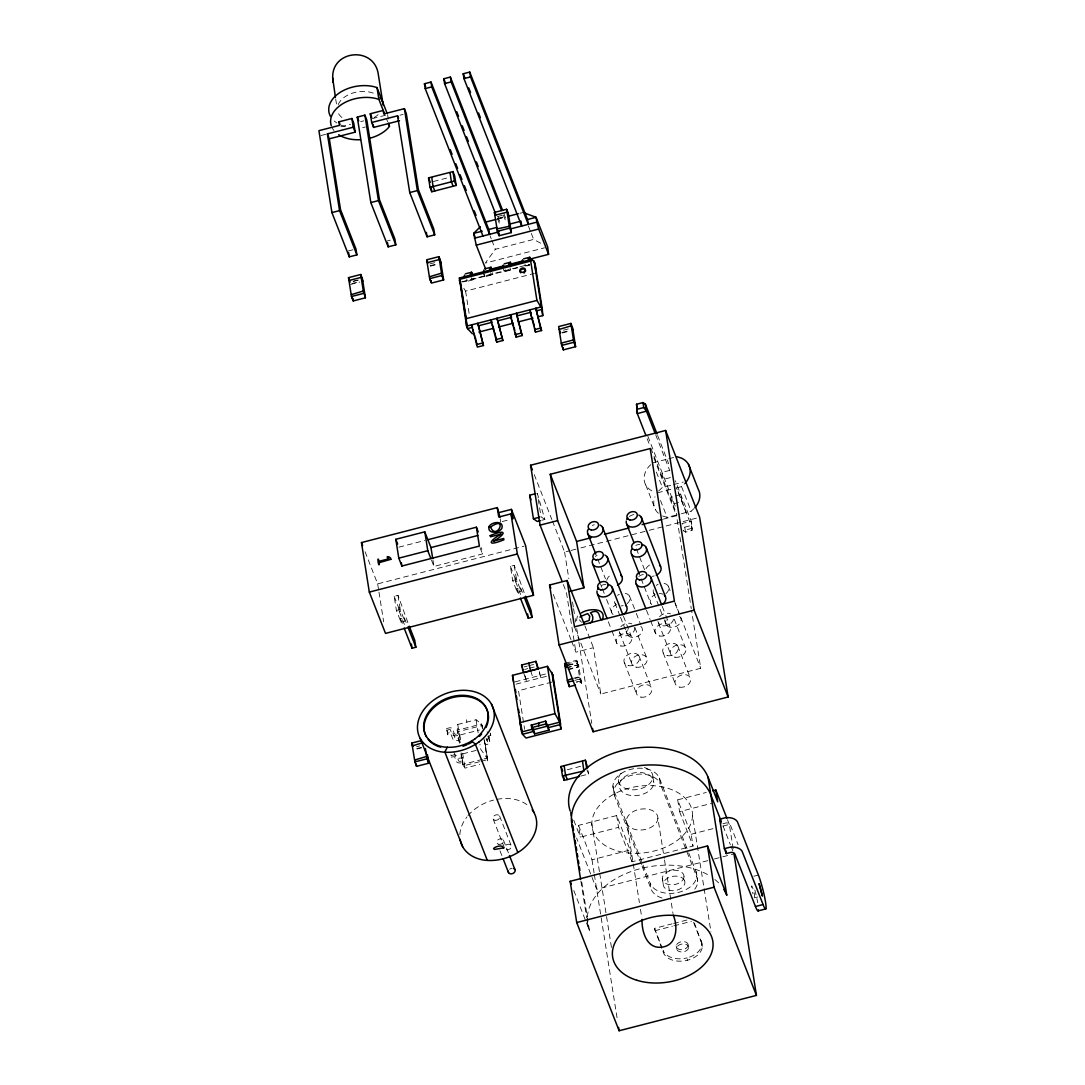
<?xml version="1.0" encoding="UTF-8"?>
<svg xmlns="http://www.w3.org/2000/svg" width="1085" height="1085" viewBox="0 0 1085 1085"><rect width="100%" height="100%" fill="white"/><g stroke="black" fill="none" stroke-linecap="round" stroke-linejoin="round"><path stroke-width="0.75" stroke-dasharray="5 3.75" d="M685.53 532.125L684.743 527.174L682.045 523.526L691.199 521.166L692.325 528.232L683.17 530.592L685.53 532.125L691.945 530.484L691.199 521.166L675.372 480.777M482.757 728.998L481.618 723.98L476.044 719.748L457.734 724.468L457.205 730.273L459.28 743.347M691.945 530.484L692.325 528.232L676.497 487.857M754.197 897.241C756.435 897.81 749.559 876.666 752.163 890.731M472.721 279.442L473.087 278.14M485.999 276.024L486.446 275.454M492.102 274.451L492.4 272.701M577.423 615.995L576.515 620.254L578.739 624.011M540.683 243.216L533.644 239.419L495.343 249.279L485.307 263.072L544.521 247.828M466.618 281.015L466.93 279.265M473.087 279.794L466.984 281.368M486.351 276.377L492.509 274.736M505.379 271.033L505.746 269.731M505.732 271.386L511.835 269.812L511.903 268.551M650.864 464.624L648.979 466.401A23.775 17.726 -21.4 0 0 652.939 491.41M658.609 490.99L662.392 487.45L672.008 484.968M686.276 512.459L676.647 487.87L681.543 486.609L685.313 483.069M681.489 513.693L691.172 511.198L694.007 508.553M486.134 739.78L486.555 739.658A3.974 2.604 -9 0 0 489.01 736.688L487.097 731.738M340.893 126.728L350.577 124.246M360.722 121.629L363.773 120.842M372.236 118.658L385.148 115.336L387.616 121.642M320.862 135.571L325.608 134.35M399.958 115.2L403.132 114.386M433.322 181.52L448.58 177.601M348.326 250.96L352.91 249.781M387.236 240.938L390.288 240.151M497.567 216.552L505.298 214.491M497.852 218.329L505.474 216.363M498.042 218.817L505.664 216.851M497.554 219.048L505.529 216.986M519.891 213.297L523.078 212.47M353.276 281.286L359.379 279.713M353.181 281.381L359.284 279.808M351.933 283.551L359.569 281.585M429.85 263.94L437.58 261.878M350.604 284.433L359.759 282.073M430.135 265.703L437.757 263.736M430.325 266.191L437.96 264.225M461.681 281.802L518.223 267.249M519.837 266.829L529.534 264.333M462.739 281.991L517.748 267.819M525.181 265.906L529.751 264.726M526.632 266.001L529.683 265.215M463.81 288.298L465.587 291.119L534.362 273.42M563.454 330.206L569.557 328.633M562.111 332.458L569.747 330.505M562.301 332.959L569.937 330.993M652.75 462.861L667.18 459.145M668.78 458.738L673.582 457.49M669.635 470.415L662.013 472.382L663.125 479.448L670.761 477.495M398.887 547.165L424.655 540.533M502.219 521.559L509.841 519.593M673.609 484.561L683.224 482.079M541.795 520.271L544.846 519.484L537.306 493.241L538.065 497.947M657.496 492.807L673.459 488.698M431.491 560.145L433.946 566.438L482.472 553.933L481.469 547.654M365.075 551.75L377.661 583.879L524.041 546.175M662.582 515.999L667.139 517.396L679.902 514.1M663.437 519.105L676.538 515.728L691.267 608.59M552.455 521.071L564.607 552.089L569.489 550.827M571.117 550.407L579.254 548.318M580.882 547.898L647.582 530.728M649.21 530.307L699.649 517.314M401.03 622.261L400.473 618.721L404.285 617.745L404.841 621.285L401.03 622.261L396.405 610.462L394.167 596.316L397.978 595.326L408.638 624.648M517.301 592.329L516.731 588.789L520.556 587.799L521.112 591.339L517.301 592.329L512.676 580.516L510.425 566.37L514.249 565.394L524.909 594.702M684.743 527.174L691.159 525.533M394.167 596.316L398.792 608.115L402.603 607.125M510.425 566.37L515.049 578.169L518.874 577.193M396.405 610.462L400.216 609.472L404.841 621.285M512.676 580.516L516.487 579.539L521.112 591.339M398.792 608.115L399.348 611.655L403.159 610.665M515.049 578.169L515.619 581.709L519.43 580.733M571.619 641.262L575.904 652.207L593.441 647.677L600.792 694.02L700.734 668.279L691.525 610.245M524.082 666.922L527.269 666.095M528.856 665.688L533.63 664.454M524.652 669.445L527.825 668.618M529.412 668.211L534.186 666.977M564.634 663.369L576.84 660.222L578.942 667.004L568.269 669.757M566.451 664.061L577.125 661.308L577.41 663.071L566.723 665.824M568.052 664.942L577.41 663.071M566.37 667.79L578.576 664.644L581.56 683.509L578.508 684.296M566.261 667.885L578.468 664.752M515.185 681.828L545.904 673.921M568.079 669.269L578.753 666.515M516.094 684.133L546.799 676.226M551.885 682.126L518.508 690.725L524.611 729.228M573.355 678.301L579.458 676.728L581.275 682.424L576.705 683.604M575.077 678.396L579.648 677.216M575.253 680.268L579.933 678.993M576.42 681.841L581.194 681.149L576.61 682.329M446.477 728.591L449.149 727.899A2.767 1.831 -9 0 1 452.499 728.93L454.33 733.609A1.587 1.044 -9 0 0 456.242 734.192L457.761 733.799L458.345 735.277L456.31 735.779A3.974 2.604 -9 0 1 452.187 734.518L450.166 729.473L447.061 730.069L446.477 728.591L447.807 734.776L450.885 734.152L452.947 739.224A3.974 2.604 -9 0 0 457.056 740.499L459.091 739.997L458.507 738.519L456.988 738.912A1.587 1.044 -9 0 1 455.076 738.329L453.245 733.65A2.767 1.831 -9 0 0 449.895 732.619L447.223 733.311M482.174 727.52L481.618 723.98L457.205 730.273L459.755 735.074L479.434 730.002M416.504 746.792L419.664 745.91M416.789 748.555L421.36 747.375M416.979 749.043L421.563 747.863M488.182 736.037L490.786 735.372L490.406 733.012M476.139 750.4L462.413 753.939L462.63 764.464L465.004 768.126L479.76 764.328M451.36 757.181L454.439 756.557L456.487 761.629A3.974 2.604 -9 0 0 460.61 762.904L462.644 762.402L462.061 760.924L460.542 761.317A1.587 1.044 -9 0 1 458.63 760.721L456.799 756.055A2.767 1.831 -9 0 0 453.449 755.024L450.777 755.702L451.36 757.181L450.98 754.821M482.459 759.351L462.63 764.464L460.813 752.99M483.991 758.957L487.043 758.171L487.952 762.226L484.547 740.729M479.475 761.738L463.2 765.929L461.125 752.854M481.103 761.317L487.613 759.649L484.534 740.201M567.292 769.753L581.017 766.213M580.99 776.033L588.626 774.066L588.124 770.933M632.012 861.761L618.531 827.34L580.38 837.172L578.508 825.373L616.66 815.554L630.141 849.975L632.012 861.761L693.044 846.056L691.172 834.256L677.691 799.835L706.294 792.47M677.691 799.835L679.563 811.634L711.34 803.442M722.895 823.759L725.431 823.095A3.96 2.604 -9 0 1 730.205 824.573L738.071 844.632M578.508 825.373L592.003 859.795L630.141 849.975M691.172 834.256L713.428 828.533M722.963 826.078L729.323 824.437L733.474 850.64M707.84 860.649L596.669 889.28L576.596 838.027M714.378 858.967L734.003 853.909M753.817 876.246L758.388 875.066M754.699 897.77L757.75 896.983M661.796 948.439L654.486 928.38L671.968 923.878M673.568 923.471L687.863 919.782M654.865 930.74L672.347 926.237M673.934 925.83L691.416 921.328M581.533 622.234L579.309 619.779M544.846 519.484L541.049 516.813L538.309 499.52M681.543 486.609L691.172 511.198M657.632 435.505L668.699 463.743M655.679 434.732L669.825 470.822M647.867 436.292L675.318 506.342M647.148 438.666L650.213 446.505M650.837 448.078L677.054 514.968M653.889 457.924L676.538 515.728M656.371 472.083L662.392 487.45M660.507 500.483L667.139 517.396M645.765 485.009L655.394 509.597M528.368 225.951L530.714 231.932M531.297 233.424L533.644 239.419M674.409 601.104L700.734 668.279M668.279 586.117L671.357 593.983M675.06 603.423L679.373 614.436M674.26 619.209L685.354 647.528M662.23 606.352L665.241 614.042M665.851 615.575L670.069 626.33M677.772 646.009L690.101 677.474M636.393 548.834L644.815 570.357M653.74 593.102L663.6 618.274M664.223 619.847L666.068 624.567M503.847 213.514L505.691 218.221M503.386 215.21L505.841 221.489M641.14 578.78L650.769 603.368M658.486 623.048L670.815 654.513M497.906 216.769L500.972 224.622M497.445 218.465L500.511 226.317M646.484 610.272L650.105 619.481M650.702 621.027L655.516 633.314M663.233 652.98L675.562 684.459M727.479 819.745L729.323 824.437M723.044 825.956L730.341 844.591M730.951 846.151L732.782 850.803M503.318 268.836L504.281 271.291M490.067 235.811L491.234 238.795M491.83 240.3L495.343 249.279M629.517 596.085L635.688 611.832M636.298 613.405L640.625 624.417M634.888 627.605L646.606 657.51M623.482 616.334L631.307 636.312M639.011 655.977L651.353 687.456M597.632 558.816L605.457 578.793M614.978 603.07L619.915 615.67M620.525 617.243L625.462 629.829M626.072 631.402L627.306 634.549M483.937 273.827L484.9 276.282M483.625 273.908L484.588 276.363M600.575 584.15L601.782 587.229M602.378 588.762L604.196 593.373M606.596 599.517L612.021 613.351M619.725 633.016L632.067 664.495M608.332 621.786L611.343 629.463M611.954 631.009L616.768 643.296M624.472 662.962L636.814 694.441M679.563 811.634L693.044 846.056M661.999 898.014A23.775 15.638 -9 0 1 651.203 889.307L650.268 883.407L613.662 789.975A23.775 15.638 -9 0 1 630.765 769.333A23.775 15.638 -9 0 1 659.436 778.189L688.107 851.386M688.717 852.946L696.041 871.621L697.696 881.535M659.436 778.189L660.372 784.089L696.977 877.521A23.775 15.638 -9 0 1 694.359 889.673M534.227 474.552L551.845 519.525M584.869 625.814L593.441 647.677M563.346 584.503L566.397 592.315L575.904 652.207M694.373 922.982L701.683 943.041A19.815 13.034 -9 0 1 687.429 960.252A19.815 13.034 -9 0 1 663.532 952.861L662.379 949.917M693.586 922.386L701.683 943.041M574.467 626.845L600.792 694.02M553.241 594.404L570.995 639.702M581.56 683.509L579.824 679.088L576.84 660.222M612.944 785.96L614.585 795.875L641.466 864.46M642.076 866.02L651.203 889.307M654.486 928.38L661.999 947.558M520.556 587.799L523.594 595.57M515.619 581.709L521.098 595.692M516.731 588.789L519.783 596.547M586.89 769.645L588.626 774.066M530.673 670.842L532.776 677.298M480.004 547.64L482.472 553.933M524.028 673.975L526.523 681.448L524.747 674.192M573.762 820.26L580.38 837.172M573.789 890.527L585.832 921.26M586.429 922.792L589.44 930.482L587.582 918.792M490.203 733.894L490.786 735.372M487.843 736.457L489.755 741.408A3.974 2.604 -9 0 1 487.301 744.378L485.28 744.907L484.697 743.428L486.229 743.049A1.587 1.044 -9 0 0 487.368 741.665L486.148 738.546M499.575 815.988L511.13 845.486M503.386 840.034L508.865 854.017M493.16 819.066L504.715 848.565M500.009 850.884L502.45 857.096M404.285 617.745L407.323 625.502M399.348 611.655L405.437 627.184M453.774 751.973L455.741 756.91A3.974 2.604 -9 0 0 459.864 758.184L461.898 757.683L461.315 756.204L459.796 756.598A1.587 1.044 -9 0 1 457.884 756.014M400.473 618.721L403.511 626.493M539.34 672.849L540.845 677.759L539.408 671.534M752.556 892.304L752.976 893.837M692.501 815.459A50.71 33.364 -9 0 1 616.348 850.599A50.71 33.364 -9 0 1 617.596 792.308A50.71 33.364 -9 0 1 692.501 815.459L703.84 886.947M704.111 888.615L710.96 931.839M701.9 944.031L702.28 946.391M684.011 876.653A10.931 7.188 -9 0 1 667.601 884.234A10.931 7.188 -9 0 1 667.872 871.662A10.931 7.188 -9 0 1 684.011 876.653L684.947 882.553A10.931 7.188 -9 0 1 668.536 890.134A10.931 7.188 -9 0 1 668.794 877.562A10.931 7.188 -9 0 1 684.947 882.553M688.256 945.116A6.076 3.987 -9 0 1 679.142 949.321A6.076 3.987 -9 0 1 679.291 942.35A6.076 3.987 -9 0 1 688.256 945.116L688.636 947.476A6.076 3.987 -9 0 1 679.522 951.681A6.076 3.987 -9 0 1 679.671 944.709A6.076 3.987 -9 0 1 688.636 947.476M701.303 940.681A19.815 13.034 -9 0 1 687.049 957.892L687.429 960.252M652.872 776.819L653.807 782.719A17.387 11.433 -9 0 1 627.7 794.762A17.387 11.433 -9 0 1 628.134 774.785A17.387 11.433 -9 0 1 653.807 782.719M657.89 818.212A15.855 10.43 -9 0 1 634.088 829.184A15.855 10.43 -9 0 1 634.481 810.97A15.855 10.43 -9 0 1 657.89 818.212L664.251 858.33M664.522 859.998L672.998 913.489M676.213 946.079L676.579 948.439M662.298 878.375L663.233 884.275M663.532 952.861L663.166 950.514A19.815 13.034 -9 0 0 687.049 957.892M626.411 820.708L639.404 902.611M640.462 909.311L641.791 917.666M618.341 779.559L619.277 785.459M616.66 815.554L618.531 827.34M564.607 552.089L568.838 578.712M572.527 601.999L573.314 606.99M573.585 608.658L574.901 616.972M575.159 618.64L575.687 621.963M576.745 628.622L578.59 640.258M578.861 641.927L591.786 723.437M581.004 680.661L581.275 682.424M510.058 267.737L510.384 269.717M591.8 823.461L599.449 871.675M599.707 873.33L611.574 948.154M592.003 859.795L594.078 872.896M594.336 874.537L617.528 1020.768M490.691 272.728L491.003 274.708M581.763 882.037L587.324 917.11M580.882 881.128L586.7 917.869M586.971 919.538L587.758 924.542M471.31 277.719L471.622 279.699M514.249 565.394L516.487 579.539M465.587 291.119L469.222 314.067M500.199 518.806L500.687 521.953M489.01 736.688L489.755 741.408M486.907 738.654L487.409 741.801M387.589 114.576L388.294 118.997M483.951 738.722L487.043 758.171L480.723 749.22L479.95 744.31M476.044 719.748L478.132 732.85M466.523 719.748L466.889 722.108M432.956 560.145L433.946 566.438M459.755 735.074L461.071 743.334M462.644 753.248L465.004 768.126M457.734 724.468L460.596 742.479M459.606 743.211L457.789 731.738L482.201 725.458L482.54 727.927M447.061 730.069L447.807 734.776M335.685 98.993L336.472 103.957M397.978 595.326L400.216 609.472M377.661 583.879L378.706 590.471M378.963 592.125L383.683 621.841M525.059 264.292L525.221 265.784M589.44 930.482A71.312 46.913 -9 0 1 587.297 918.425M587.365 916.866A71.312 46.913 -9 0 1 633.016 870.848A71.312 46.913 -9 0 1 708.885 875.351M714.893 879.528A71.312 46.913 -9 0 1 719.938 884.261M754.862 890.039A19.815 2.129 75.6 0 1 757.696 902.734M614.585 795.875A23.775 15.638 -9 0 1 631.701 775.232A23.775 15.638 -9 0 1 660.372 784.089M696.041 871.621A23.775 15.638 -9 0 1 678.939 892.277A23.775 15.638 -9 0 1 650.268 883.407M644.449 767.515A17.387 11.433 -9 0 1 649.603 783.682A17.387 11.433 -9 0 1 624.323 787.913A17.387 11.433 -9 0 1 623.577 771.001M658.364 513.273A23.775 17.726 -21.4 0 1 655.014 496.781M459.864 834.636A39.616 29.539 -21.4 0 1 466.998 816.869M467.988 815.649A39.616 29.539 -21.4 0 1 493.594 800.079M496.93 799.333A39.616 29.539 -21.4 0 1 528.965 806.304M509.652 869.221A3.567 2.658 -21.4 0 1 512.215 868.285M505.841 845.174A3.567 2.658 -21.4 0 1 510.492 844.781A3.567 2.658 -21.4 0 1 510.452 848.497A3.567 2.658 -21.4 0 1 505.8 849.528M634.779 627.523A8.083 6.022 -21.4 0 1 627.944 635.539A8.083 6.022 -21.4 0 1 619.209 631.538M620.823 626.696A8.083 6.022 -21.4 0 1 631.823 623.861M673.514 619.169A8.083 6.022 -21.4 0 1 665.688 625.774A8.083 6.022 -21.4 0 1 657.971 621.556M659.572 616.714A8.083 6.022 -21.4 0 1 670.584 613.879M625.313 593.373A8.083 6.022 -21.4 0 1 626.967 603.789M623.197 605.593A8.083 6.022 -21.4 0 1 621.149 605.905M615.982 604.331A8.083 6.022 -21.4 0 1 614.463 601.592M617.528 595.38A8.083 6.022 -21.4 0 1 619.318 594.295M664.074 583.391A8.083 6.022 -21.4 0 1 665.715 593.807M654.743 594.349A8.083 6.022 -21.4 0 1 653.794 588.328M656.289 585.398A8.083 6.022 -21.4 0 1 658.066 584.313M679.603 616.334A8.083 6.022 -21.4 0 1 674.287 627.089A8.083 6.022 -21.4 0 1 666.122 619.806M640.842 626.316A8.083 6.022 -21.4 0 1 635.539 637.071A8.083 6.022 -21.4 0 1 627.361 629.788M638.807 576.447A8.083 6.022 -21.4 0 1 644.612 574.318M601.836 585.344A8.083 6.022 -21.4 0 1 605.864 584.3M654.255 575.945A8.083 6.022 -21.4 0 1 652.207 576.257M646.077 568.662A8.083 6.022 -21.4 0 1 650.363 564.648M629.314 516.555A8.083 6.022 -21.4 0 1 635.118 514.439M606.773 580.299A8.083 6.022 -21.4 0 1 611.601 574.63M592.329 525.452A8.083 6.022 -21.4 0 1 594.309 524.72M651.787 604.616A8.083 6.022 -21.4 0 1 655.109 594.594M659.137 593.549A8.083 6.022 -21.4 0 1 662.867 594.214M635.837 545.416A8.083 6.022 -21.4 0 1 639.865 544.385M613.025 614.598A8.083 6.022 -21.4 0 1 616.348 604.576M595.299 556.483A8.083 6.022 -21.4 0 1 597.076 555.398M378.082 114.63A22.975 15.109 -9 0 1 373.81 117.777M341.884 117.505A22.975 15.109 -9 0 1 337.516 110.575M338.235 104.594A22.975 15.109 -9 0 1 374.339 93.581M334.017 130.607A31.696 20.846 -9 0 1 332.39 128.233M365.387 127.026A31.696 20.846 -9 0 1 362.661 127.501M345.423 126.647A31.696 20.846 -9 0 1 339.754 124.572M336.798 122.917A31.696 20.846 -9 0 1 334.248 120.991M680.797 494.611L671.642 496.971L672.768 504.037L681.923 501.677L680.797 494.611M495.004 820.26A3.567 2.658 -21.4 0 0 499.792 816.639A3.567 2.658 -21.4 0 0 494.285 815.676A3.567 2.658 -21.4 0 0 495.004 820.26M498.829 844.32A3.567 2.658 -21.4 0 0 503.603 840.699A3.567 2.658 -21.4 0 0 498.096 839.722A3.567 2.658 -21.4 0 0 498.829 844.32M667.438 655.706A8.083 6.022 -21.4 0 0 678.288 647.487A8.083 6.022 -21.4 0 0 665.783 645.29A8.083 6.022 -21.4 0 0 667.438 655.706M628.676 665.688A8.083 6.022 -21.4 0 0 639.526 657.469A8.083 6.022 -21.4 0 0 627.035 655.272A8.083 6.022 -21.4 0 0 628.676 665.688M675.019 657.225A8.083 6.022 -21.4 0 0 685.869 649.02A8.083 6.022 -21.4 0 0 673.365 646.809A8.083 6.022 -21.4 0 0 675.019 657.225M679.766 687.171A8.083 6.022 -21.4 0 0 690.616 678.966A8.083 6.022 -21.4 0 0 678.111 676.755A8.083 6.022 -21.4 0 0 679.766 687.171M641.018 697.153A8.083 6.022 -21.4 0 0 651.854 688.948A8.083 6.022 -21.4 0 0 639.363 686.737A8.083 6.022 -21.4 0 0 641.018 697.153M636.271 667.207A8.083 6.022 -21.4 0 0 647.108 659.002A8.083 6.022 -21.4 0 0 634.616 656.791A8.083 6.022 -21.4 0 0 636.271 667.207M659.721 636.041A8.083 6.022 -21.4 0 0 670.571 627.822A8.083 6.022 -21.4 0 0 658.08 625.625A8.083 6.022 -21.4 0 0 659.721 636.041M620.973 646.009A8.083 6.022 -21.4 0 0 631.823 637.804A8.083 6.022 -21.4 0 0 619.318 635.593A8.083 6.022 -21.4 0 0 620.973 646.009"/><path stroke-width="1.5" d="M657.022 433.932L645.344 404.122L642.985 402.589L636.569 404.244L637.302 413.561L645.914 435.519M472.341 333.746L467.554 328.606L466.591 326.151L459.389 277.991L532.098 259.274L535.027 263.37L542.31 309.361L542.758 315.613L537.848 316.874M332.864 79.924C329.447 49.896 374.759 45.041 378.38 74.865L382.842 103.007M636.569 404.244L637.302 413.561L646.457 411.201L655.069 433.173M532.287 728.523L534.552 733.867L534.674 732.999M534.634 733.853L548.942 730.178L547.83 725.228L559.751 722.162L560.972 729.025L526.008 738.031L522.495 734.287L519.973 722.651L554.95 713.645L559.751 722.162M447.332 747.131L444.85 752.041L487.246 860.229M389 123.419L389.461 126.362L388.457 127.65A31.696 20.846 -9 0 1 369.944 138.202M459.389 277.991L460.026 279.252L530.673 261.065L532.098 259.274M547.83 725.228L547.952 726.57L545.592 721.091L531.189 725.2L532.423 729.961L546.745 726.285L546.514 724.726L548.942 730.178M545.592 721.091L546.745 726.285M480.343 226.751L473.67 233.37L476.261 245.129L485.592 268.917M590.389 622.98C593.915 620.701 593.481 615.303 590.403 612.835C601.727 606.99 598.025 620.783 602.392 619.508C607.18 607.383 587.839 608.183 581.37 612.984M482.974 236.001L425.211 88.577L424.438 83.748L431.003 82.053L488.779 229.477L489.538 234.319L431.762 86.895L431.003 82.053M495.601 213.772L444.579 83.586L443.819 78.757L450.383 77.076L502.626 210.381M509.76 224.08L520.963 221.191L521.736 226.033L463.96 78.608L463.2 73.766L469.751 72.085L527.527 219.509L528.3 224.337L470.524 76.913L469.751 72.085M425.211 88.577L431.762 86.895M444.579 83.586L451.143 81.904L501.541 210.504M463.96 78.608L470.524 76.913M329.311 138.812L340.541 209.649L355.961 248.994L356.897 254.894L349.261 256.847L331.915 212.592L318.922 130.661L339.524 125.358L338.968 121.818L351.879 118.496L353.805 123.405L355.188 132.153L329.311 138.812L327.385 133.889L353.262 127.23L355.188 132.153M357.277 117.099L364.899 115.132L366.825 120.055L379.452 199.64L394.872 238.971L395.808 244.871L388.172 246.838L370.826 202.57L357.277 117.099L358.715 120.788M370.31 113.749L383.208 110.426L383.778 113.952L404.38 108.649L406.305 113.572L418.362 189.617L433.769 228.949L434.705 234.848L427.083 236.815L409.737 192.56L397.571 115.824L371.694 122.483L370.31 113.749L371.748 117.438M371.694 122.483L373.62 127.406L399.497 120.733M428.534 177.886L452.947 171.606L454.683 176.028L456.175 185.454L431.762 191.747L430.026 187.325L428.534 177.886L430.27 182.307M331.915 212.592L339.551 210.626L356.897 254.894M370.826 202.57L378.462 200.616L395.808 244.871M409.737 192.56L417.372 190.594L434.705 234.848M430.026 187.325L454.439 181.032L456.175 185.454M494.407 212.429L506.614 209.283L508.35 213.704L511.333 232.57L499.127 235.716L497.405 231.295L494.407 212.429L495.56 215.373M484.792 222.33L495.954 219.455M508.716 216.173L518.291 213.704M482.215 231.173L473.67 233.37L474.891 236.503M488.779 229.477L496.781 227.416M527.527 219.509L536.071 217.298L547.708 247L548.576 254.338L529.371 259.274M497.405 231.295L509.611 228.148L506.614 209.283M474.43 238.212L499.154 231.837M510.52 228.921L536.844 222.14L536.071 217.298L524.53 213.013M348.502 277.651L360.708 274.505L362.431 278.926L365.428 297.792L353.222 300.938L351.486 296.503L348.502 277.651L350.13 282.168M476.261 245.129L538.675 229.057L548.576 254.338M438.896 256.657L426.69 259.803L429.687 278.669L431.423 283.09L443.629 279.957L440.632 261.092L438.896 256.657L441.893 275.522L443.629 279.957M351.486 296.503L363.692 293.37L360.708 274.505M429.687 278.669L441.893 275.522L443.331 278.872L443.25 277.597M465.479 273.813L471.582 272.24L472.558 274.695M484.859 268.822L490.962 267.249L491.925 269.704M504.24 263.831L510.343 262.258L511.306 264.713M523.621 258.84L529.724 257.267L530.687 259.735M490.976 269.161L503.779 265.866M510.181 264.225L522.97 260.929M541.347 306.892L466.591 326.151L466.265 318.624L536.926 300.423L542.31 309.361L537.048 310.717L536.085 308.248M466.509 322.042L467.554 328.606L472.504 327.331L471.541 324.876L477.359 347.091L483.462 345.518L477.644 323.303L478.607 325.758L491.885 322.34L490.922 319.885L496.74 342.101L502.843 340.527L497.025 318.312L502.843 340.527M497.988 320.767L511.564 317.268L510.601 314.813M530.945 312.277L517.667 315.708L516.704 313.24M478.892 332.051L493.634 328.267M498.544 326.992L513.286 323.208M518.196 321.933L532.938 318.136M476.396 344.623L482.499 343.05M495.777 339.632L501.88 338.072M515.158 334.655L521.261 333.081L522.224 335.536L516.121 337.109L510.303 314.894L511.577 319.329M534.525 329.664L540.628 328.09L541.591 330.545L535.488 332.118L529.683 309.903M570.873 323.425L558.667 326.571L561.664 345.423L563.4 349.858L575.606 346.712L572.609 327.846L570.873 323.425L573.87 342.29L575.606 346.712M561.664 345.423L573.87 342.29M637.356 409.194L643.758 407.54L646.457 411.201L645.344 404.122M562.111 581.37L540.072 525.14L530.579 465.248L665.607 430.474L699.649 517.314L728.144 696.99L593.102 731.765L559.073 644.924L549.58 585.032L567.116 580.516L584.259 624.255M569.584 591.488L583.947 587.785L557.622 520.624L550.271 474.281L650.213 448.553L674.409 601.104L574.467 626.845L567.116 580.516M540.276 520.664L537.224 521.451L533.427 518.779L529.683 495.208L535.787 493.634M499.195 512.513L511.401 509.367L525.669 545.769L533.508 595.285L385.514 633.396L369.32 592.084L361.468 542.568L497.269 507.604L499.941 517.233M427.883 539.706L476.396 527.202L479.394 546.067L401.884 566.031L398.792 558.165L395.808 539.299L424.791 531.84L430.962 547.572L432.712 558.572M511.401 509.367L512.893 518.806L510.967 513.883L498.761 517.03L497.269 507.604M533.427 518.779L539.53 517.206M430.962 547.572L477.861 535.488M398.792 558.165L427.788 550.692L430.867 558.558M540.072 525.14L557.622 520.624M369.32 592.084L517.328 553.974L533.508 595.285M550.271 474.281L576.596 541.456L591.339 537.658M604.453 534.281L629.029 527.961M642.13 524.584L661.796 519.525M404.122 628.039L412.029 648.233L415.853 647.243L414.728 640.177L409.248 626.194M520.393 598.106L528.3 618.287L532.111 617.311L530.999 610.231L525.52 596.262M559.073 644.924L694.102 610.15L728.144 696.99M535.909 661.335L537.834 668.997L523.526 672.686L523.051 671.439L521.587 665.024L535.909 661.335L538.418 668.821M533.508 728.917L521.587 731.982L512.473 675.345L547.45 666.339L552.767 674.694L560.66 724.468L548.739 727.533M568.052 664.942L565.204 666.217M571.822 678.695L567.441 680.363M573.721 680.661L567.618 682.234L564.634 663.369L565.787 666.312M567.726 682.126L569.354 686.656L575.457 685.083M427.382 754.55L428.751 763.203L416.545 766.335L414.904 761.819L411.825 743.049L420.98 740.689M422.879 742.655L412.381 745.897M531.528 727.655L545.836 723.98M414.809 761.914L427.015 758.768L428.751 763.203M534.417 731.222L522.495 734.287L520.909 724.346M579.471 776.426L564.214 780.359L562.478 775.938L560.972 766.498L585.385 760.219L587.622 767.787M562.478 775.938L584.028 770.92M712.655 790.829L715.829 790.016L726.869 818.185M719.694 819.161L725.024 817.846A11.908 7.826 -9 0 1 737.38 821.671L758.388 875.066A19.815 2.129 75.6 0 1 765.549 902.096A19.815 2.129 75.6 0 1 763.067 904.537L755.445 906.504L734.884 854.044A3.96 2.604 -9 0 0 730.11 852.579L726.285 853.556L724.36 848.633L719.694 819.161L721.132 822.85M734.003 853.909L756.435 995.393L619.115 1030.75L576.718 922.562L570.167 881.305L707.488 845.947L726.76 895.111L708.071 777.226A71.312 46.913 -9 0 0 623.183 750.359A71.312 46.913 -9 0 0 570.208 811.119M724.36 848.633L729.69 847.317A11.908 7.826 -9 0 1 742.059 851.142L763.067 904.537M576.718 922.562L714.038 887.204L756.435 995.393M758.157 910.871L765.793 908.918M583.445 622.464L589.114 620.444L589.725 616.171L587.69 613.581L580.787 616.389A3.825 2.848 -21.4 0 0 579.987 617.162M387.006 113.084L377.01 87.559L373.728 86.624A31.696 20.846 -9 0 0 339.117 93.066A31.696 20.846 -9 0 0 330.518 116.448M384.66 114.115L378.882 99.359L375.586 98.423A31.696 20.846 -9 0 0 342.562 103.835A31.696 20.846 -9 0 0 331.264 125.697M676.796 456.663L681.353 458.06A23.775 17.726 -21.4 0 1 685.313 483.069M531.284 724.78L532.003 726.15M522.482 259.817L522.36 261.783M471.595 740.879L475.366 744.188L517.776 852.362M464.543 275.061L464.231 276.756M503.291 265.079L502.992 266.774M483.91 270.07L483.612 271.765M470.646 273.488L470.334 275.183M538.73 723.275L538.675 725.824M530.077 260.834L528.49 258.176L528.463 260.21M510.696 265.825L509.123 263.167L509.096 265.201M491.315 270.816L489.674 268.158L489.715 270.192M530.673 670.842L528.748 663.179M523.051 669.852L522.78 669.025M688.527 464.461L698.157 489.05A23.775 17.726 -21.4 0 1 694.942 507.658M572.989 330.206L571.252 325.785L559.236 329.42M575.226 344.352L573.49 339.93L561.284 343.077L562.383 345.857M641.289 517.274L660.562 566.438M463.2 73.766L465.031 78.473M468.72 87.885L470.564 92.591M478.553 112.976L480.397 117.682M646.036 547.22L665.308 596.384M559.684 330.559L560.592 332.851M650.797 577.166L661.633 604.82M506.898 210.368L508.255 213.813M507.183 212.131L494.977 215.278L494.692 213.514M626.75 524.245L633.979 542.69M509.421 226.277L497.025 228.935L498.842 234.631M509.706 228.053L511.333 232.57M631.497 554.191L639.336 574.168M443.819 78.757L445.664 83.464M456.717 111.687L458.562 116.393M462.251 125.806L464.095 130.512M466.564 136.791L468.408 141.498M476.396 161.882L478.241 166.588M636.258 584.137L645.887 608.726M708.071 777.226L717.7 801.801L715.829 790.016M721.213 821.304L710.865 794.898A71.312 46.913 -9 0 0 624.865 768.329A71.312 46.913 -9 0 0 573.545 830.269L572.785 825.441M602.541 527.242L621.813 576.42M424.438 83.748L425.673 86.881M450.248 149.621L452.092 154.328M455.781 163.74L457.626 168.433M460.081 174.712L461.925 179.418M464.394 185.698L466.238 190.39M474.226 210.788L476.071 215.495M607.288 557.188L626.56 606.366M450.085 172.881L451.387 181.819L453.123 186.24M612.035 587.134L622.871 614.802M588.002 534.227L595.828 554.204M592.749 564.173L599.978 582.618M597.496 594.119L607.125 618.708M431.776 177.587L433.078 186.539L434.814 190.96M397.571 115.824L398.534 118.279M459.294 280.174L460.528 284.311M530.579 465.248L532.396 469.9M388.227 123.215L389.461 126.362M441.012 263.452L439.181 257.742L439.466 259.505L427.259 262.651M426.975 260.888L427.883 263.18M429.497 276.797L441.514 273.162L441.988 275.427M431.043 280.73L431.125 282.019L429.782 278.574M549.58 585.032L550.8 588.151M564.919 664.44L565.814 666.746M568.988 684.296L569.354 686.656M338.968 121.818L339.93 124.273M524.204 597.116L532.111 617.311M582.536 761.494L583.838 770.431M476.396 527.202L478.241 531.921M564.227 766.2L565.529 775.151L567.265 779.572M521.587 665.024L522.495 667.329M560.972 766.498L562.708 770.92M362.81 281.286L360.993 275.59L361.264 277.353L349.058 280.5M365.048 295.432L365.143 296.707M365.428 297.792L363.326 291.011L351.309 294.645M352.842 298.578L353.222 300.938M351.581 296.408L352.937 299.853M570.167 881.305L571.375 884.37M491.505 704.246L533.901 812.434M395.808 539.299L397.652 544.019M509.475 855.563L514.941 869.546M503.06 858.642L508.526 872.625M407.933 627.062L415.853 647.243M361.468 542.568L362.675 545.619M420.234 738.478L462.63 846.666M428.372 760.843L428.466 762.118L426.649 756.408L414.633 760.042M411.825 743.049L412.978 746.005M412.11 744.134L413.005 746.426M416.165 763.976L416.545 766.335M533.372 322.381L531.419 316.318M513.53 325.948L511.862 320.685M494.15 330.939L492.305 324.863M473.86 333.081L474.769 335.93M473.399 331.671L472.857 329.487M513.992 327.372L514.805 330.233M494.611 332.363L495.275 334.614M475.23 337.354L475.732 339.022M533.535 322.91L534.335 325.839M529.683 495.208L531.013 499.832M536.844 222.14L538.675 229.057M476.057 340.202L476.885 344.094M495.587 335.821L496.74 342.101M531.094 315.084L530.646 312.358M515.361 332.58L516.121 337.109M534.837 328.131L535.488 332.118M512.473 675.345L513.693 682.221M665.607 430.474L694.102 610.15M725.77 850.287L726.285 853.556M642.985 402.589L643.758 407.54M707.488 845.947L714.038 887.204M673.27 915.17C678.193 926.685 677.135 945.971 661.253 947.219C646.375 948.751 641.561 930.889 642.062 919.334M563.02 347.498L563.4 349.858M534.064 260.915L541.456 307.421M541.985 310.69L542.758 315.613M576.596 541.456L583.947 587.785M530.673 261.065L536.926 300.423M541.591 330.545L535.787 308.33L540.628 328.09M529.724 257.267L530.185 260.183M592.573 728.428L593.102 731.765M522.224 335.536L516.406 313.321L521.261 333.081M510.343 262.258L510.804 265.174M585.385 760.219L586.632 768.072M498.761 233.356L499.127 235.716M618.586 1027.427L619.115 1030.75M490.962 267.249L491.491 270.748M551.858 672.388L560.972 729.025M547.45 666.339L554.95 713.645M570.751 812.584L571.252 815.798M571.768 819.012L572.27 822.227M574.073 833.606L574.602 836.942M575.131 840.292L575.674 843.628M576.203 846.965L576.732 850.301M577.261 853.651L577.79 856.987M578.319 860.324L578.847 863.674M579.376 867.01L579.905 870.346M571.876 824.342L580.611 879.447M563.454 775.639L564.214 780.359M450.383 77.076L451.143 81.904M527.622 614.042L528.3 618.287M510.967 513.883L517.328 553.974M483.462 345.518L478.607 325.758M471.582 272.24L472.056 275.156M452.947 171.606L454.439 181.032M532.423 729.961L532.206 728.55M460.026 279.252L466.265 318.624M461.044 287.593L461.559 290.875M462.088 294.157L463.905 305.644M464.421 308.913L464.95 312.195M465.465 315.477L465.994 318.759M515.389 689.504L515.917 692.813M516.433 696.136L516.962 699.459M518.549 709.414L519.064 712.723M519.593 716.046L520.38 721.023M431.016 187.027L431.762 191.747M426.378 232.393L427.083 236.815M404.38 108.649L417.372 190.594M377.01 87.559L378.882 99.359M373.159 124.49L373.62 127.406M387.467 242.416L388.172 246.838M364.899 115.132L378.462 200.616M424.791 531.84L427.788 550.692M351.879 118.496L353.262 127.23M332.702 77.971L335.414 97.338M401.382 562.884L401.884 566.031M411.364 643.988L412.029 648.233M348.57 252.425L349.261 256.847M425.401 748.555L427.015 758.768M327.385 133.889L339.551 210.626M535.027 263.37L536.004 273M552.767 674.694L553.472 681.719M332.905 80.466L333.054 82.433M520.705 272.81A2.807 2.089 -21.4 0 1 522.55 269.066A2.807 2.089 -21.4 0 1 525.384 271.603M524.516 272.62A2.807 2.089 -21.4 0 1 523.892 273M723.912 889.497A71.312 46.913 -9 0 1 726.76 895.111M758.442 909.772A19.815 2.129 75.6 0 1 755.445 906.504M532.206 809.817A39.616 29.539 -21.4 0 1 521.383 850.165C510.452 858.059 496.672 861.978 483.245 859.985A39.616 29.539 -21.4 0 1 460.121 839.37M426.378 736.701A33.228 24.765 -21.4 0 1 452.336 697.628A33.228 24.765 -21.4 0 1 488.169 720.793M487.897 722.149A33.228 24.765 -21.4 0 1 485.917 727.574M481.645 734.003A33.228 24.765 -21.4 0 1 479.434 736.376M472.124 742.031A33.228 24.765 -21.4 0 1 468.327 744.093M467.011 744.69A33.228 24.765 -21.4 0 1 462.942 746.263M440.632 747.185A33.228 24.765 -21.4 0 1 428.209 739.414M513.87 868.583A3.567 2.658 -21.4 0 1 513.029 873.411A3.567 2.658 -21.4 0 1 508.309 871.241M648.355 574.982A8.083 6.022 -21.4 0 1 650.091 582.984A8.083 6.022 -21.4 0 1 639.838 586.727A8.083 6.022 -21.4 0 1 636.312 579.376M607.831 584.422A8.083 6.022 -21.4 0 1 612.225 591.352A8.083 6.022 -21.4 0 1 603.002 596.967A8.083 6.022 -21.4 0 1 597.008 591.013M597.55 589.358A8.083 6.022 -21.4 0 1 598.595 587.799M659.558 565.19A8.083 6.022 -21.4 0 1 656.235 575.226M638.848 515.09A8.083 6.022 -21.4 0 1 636.963 526.049A8.083 6.022 -21.4 0 1 626.262 521.139M626.804 519.484A8.083 6.022 -21.4 0 1 627.849 517.925M620.796 575.172A8.083 6.022 -21.4 0 1 617.473 585.208M600.1 525.072A8.083 6.022 -21.4 0 1 601.836 533.074A8.083 6.022 -21.4 0 1 591.583 536.817A8.083 6.022 -21.4 0 1 588.056 529.466M664.305 595.136A8.083 6.022 -21.4 0 1 662.759 604.087M641.832 544.494A8.083 6.022 -21.4 0 1 645.982 551.98A8.083 6.022 -21.4 0 1 635.702 556.917A8.083 6.022 -21.4 0 1 631.551 549.43M625.557 605.118A8.083 6.022 -21.4 0 1 624.011 614.069M604.847 555.018A8.083 6.022 -21.4 0 1 606.596 563.02A8.083 6.022 -21.4 0 1 596.33 566.763A8.083 6.022 -21.4 0 1 592.803 559.412M380.103 97.596A22.975 15.109 -9 0 1 383.005 104.974M360.423 139.694A31.696 20.846 -9 0 1 338.669 134.716M390.885 559.317L379.384 562.6C379.031 570.805 376.495 553.201 379.18 561.27L388.945 558.761C383.859 555.737 391.075 556.144 390.885 559.317M490.176 535.664L490.596 536.79L501.297 534.01C490.162 540.154 484.859 547.45 503.888 539.815L503.684 538.486L493.444 541.144C504.24 535.353 509.299 527.825 490.393 535.475L490.176 535.664M489.023 526.917C487.531 533.549 496.672 533.006 500.158 530.158A4.665 3.472 -21.4 0 0 502.03 527.771C503.494 521.166 494.394 521.709 490.908 524.53A4.598 3.431 -21.4 0 0 489.01 526.917M490.529 527.093C496.727 541.659 508.648 514.222 490.529 527.093M759.134 883.787L762.321 895.803L759.134 883.787M503.44 847.9L494.624 849.46L493.567 848.687C493.865 847.032 503.02 843.913 503.44 847.9M475.257 738.654C466.089 745.273 454.534 748.555 443.277 746.887A33.228 24.765 -21.4 0 1 428.846 711.787A33.228 24.765 -21.4 0 1 477.861 699.174A33.228 24.765 -21.4 0 1 475.257 738.654M478.987 741.977C468.055 749.884 454.276 753.79 440.849 751.797A39.616 29.539 -21.4 0 1 423.652 709.943A39.616 29.539 -21.4 0 1 482.093 694.902A39.616 29.539 -21.4 0 1 478.987 741.977M521.424 272.335A2.807 2.089 -21.4 0 0 525.194 269.487A2.807 2.089 -21.4 0 0 520.854 268.714A2.807 2.089 -21.4 0 0 521.424 272.335M636.909 980.284A50.71 33.364 -9 0 0 713.076 945.144A50.71 33.364 -9 0 0 638.17 921.992A50.71 33.364 -9 0 0 636.909 980.284M600.792 589.874A5.411 4.042 -21.4 0 0 608.048 584.367A5.411 4.042 -21.4 0 0 599.679 582.889A5.411 4.042 -21.4 0 0 600.792 589.874M639.54 579.892A5.411 4.042 -21.4 0 0 646.809 574.385A5.411 4.042 -21.4 0 0 638.428 572.921A5.411 4.042 -21.4 0 0 639.54 579.892M591.284 529.982A5.411 4.042 -21.4 0 0 598.554 524.475A5.411 4.042 -21.4 0 0 590.186 523.011A5.411 4.042 -21.4 0 0 591.284 529.982M630.046 520A5.411 4.042 -21.4 0 0 637.315 514.493A5.411 4.042 -21.4 0 0 628.934 513.029A5.411 4.042 -21.4 0 0 630.046 520M596.031 559.928A5.411 4.042 -21.4 0 0 603.301 554.421A5.411 4.042 -21.4 0 0 594.933 552.943A5.411 4.042 -21.4 0 0 596.031 559.928M634.793 549.946A5.411 4.042 -21.4 0 0 642.062 544.439A5.411 4.042 -21.4 0 0 633.681 542.975A5.411 4.042 -21.4 0 0 634.793 549.946"/></g></svg>
